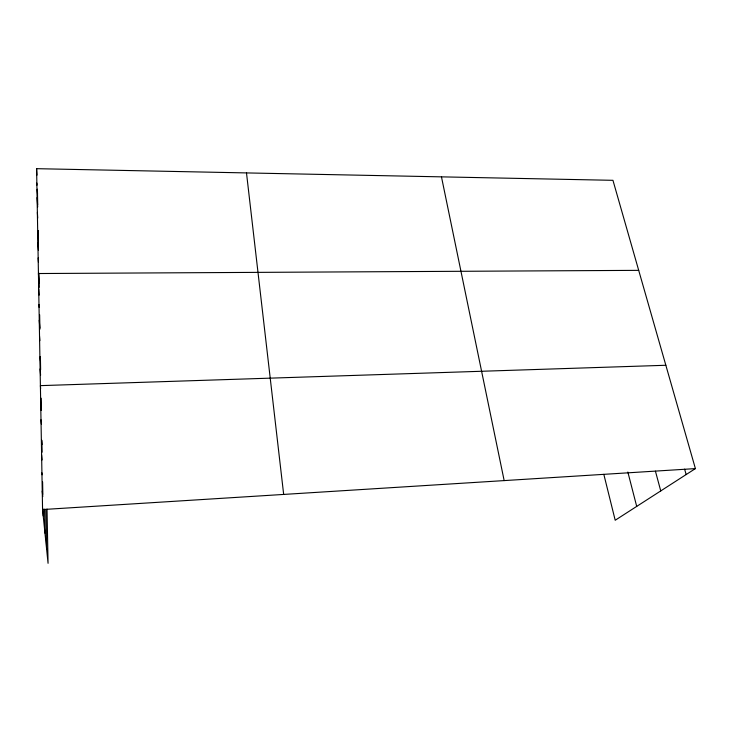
<?xml version="1.0" encoding="UTF-8"?>
<svg xmlns="http://www.w3.org/2000/svg" width="732" height="732" viewBox="0 0 732 732"><rect width="100%" height="100%" fill="white"/><g stroke="black" fill="none" stroke-linecap="round" stroke-linejoin="round"><path stroke-width="1.1" d="M47.022 509.097L48.065 563.32L42.566 509.554L36.6 168.68L612.949 180.319L695.4 468.599L615.2 520.251L603.827 474.345M42.566 509.554L695.4 468.599M665.846 365.268L40.397 385.636L40.644 388.674M638.697 270.355L38.43 273.53L39.089 283.074M684.621 469.157L686.149 474.556M655.424 471.17L660.749 490.916M627.846 472.039L636.703 506.407M441.469 176.86L504.165 480.595M246.492 172.926L283.668 494.429M42.236 491.062L42.785 496.571M41.925 472.835L42.108 474.803M41.605 454.883L42.072 459.989M41.578 440.362L41.953 444.599M40.992 419.756L41.367 424.13M40.69 402.573L41.349 410.46L41.129 398.208M40.104 368.937L40.599 375.196M40.141 356.758L40.47 361.041M39.528 336.244L39.857 340.627M39.254 320.232L39.903 329.217M38.979 304.448L39.189 307.513M38.704 288.884L39.144 295.124M38.165 257.92L38.448 262.248M37.89 242.539L38.403 250.243M37.369 212.39L37.725 218.09M37.844 230.717L38.284 237.442M37.103 197.622L37.698 207M36.6 168.68L36.993 175.122M36.847 183.055L36.984 185.169M37.241 189.396L37.506 193.632M45.869 509.426L46.619 549.156M44.542 509.207L44.972 533.106M37.423 189.249L37.698 204.713M38.156 230.617L38.43 246.016M38.915 273.164L39.162 287.411M39.647 314.742L39.885 328.101M40.397 356.768L40.626 369.697M41.87 440.298L42.081 452.22M42.612 481.967L42.831 494.31M43.097 509.06L43.215 515.895"/></g></svg>
